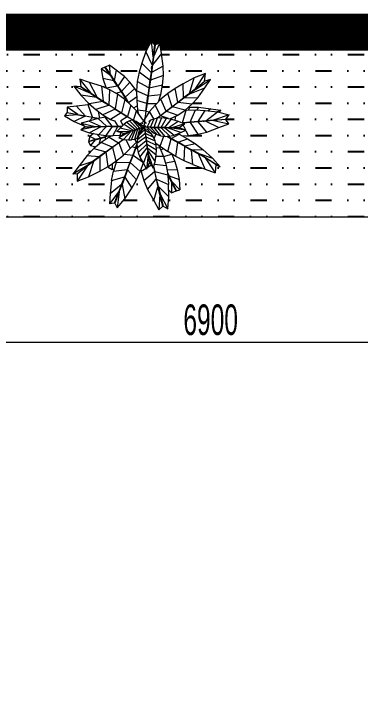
# Model space of a CAD drawing. Header units: inches. Extents: x 274208 to 641690, y -81912 to 129129.
# Drawn here: x 414697 to 416568, y 93131 to 96821 of the extents above; entities that cross this region are included whole.
import ezdxf

# ---------------------------------------------------------------- set-up
doc = ezdxf.new("R2010")
doc.units = ezdxf.units.IN
doc.header["$MEASUREMENT"] = 0
doc.set_wipeout_variables(frame=1)
doc.header["$PDMODE"] = 3
doc.linetypes.add('$1$HIDDEN', pattern=[0.375, 0.25, -0.125])
for name, color, linetype, lineweight in [('01.Cut', 255, 'Continuous', 35), ('03.Manh', 251, 'Continuous', 13), ('08.Dim', 156, 'Continuous', 15), ('NOI THAT-Interior', 8, 'Continuous', 13)]:
    doc.layers.add(name, color=color, linetype=linetype, lineweight=lineweight)
doc.layers.add('1.TKC-VatLieu', color=7, linetype='Continuous')
doc.styles.add('TT5_Text Dim', font='hoatbif.shx', dxfattribs={"width": 0.6})
doc.dimstyles.new('TT5_Dim 1-75', dxfattribs={"dimscale": 75, "dimtxt": 2.2, "dimasz": 1, "dimexe": 1, "dimexo": 0.5, "dimgap": 0.5, "dimtad": 1, "dimdec": 0, "dimzin": 0, "dimdsep": 46, "dimtxsty": 'TT5_Text Dim', "dimblk": 'ARCHTICK', "dimcen": 0, "dimdle": 1, "dimclrd": 256, "dimclre": 256, "dimclrt": 1, "dimadec": 0, "dimazin": 0, "dimtfac": 0.015, "dimtdec": 0, "dimtix": 1, "dimtmove": 2, "dimatfit": 3, "dimldrblk": 'DOT', "dimfxl": 1, "dimtolj": 1, "dimtzin": 0, "dimlwd": -1, "dimlwe": -1, "dimarcsym": 1})

# ---------------------------------------------------------------- blocks, each defined once
blk = doc.blocks.new('cay03')
at = {"color": 0}
blk.add_wipeout([(-14565.900601, -4425.866432), (-14565.900405, -4425.866554), (-14565.899488, -4425.867263), (-14565.898872, -4425.867984), (-14565.898434, -4425.868509), (-14565.898586, -4425.868885), (-14565.898705, -4425.869177), (-14565.899496, -4425.869074), (-14565.900276, -4425.868845), (-14565.900106, -4425.869202), (-14565.899467, -4425.87094), (-14565.900075, -4425.870874), (-14565.90009, -4425.870892), (-14565.900004, -4425.871424), (-14565.900754, -4425.870915), (-14565.901476, -4425.870262), (-14565.901562, -4425.870343), (-14565.901683, -4425.872041), (-14565.902136, -4425.872073), (-14565.902366, -4425.872273), (-14565.902865, -4425.87152), (-14565.903272, -4425.870681), (-14565.903292, -4425.870639), (-14565.903307, -4425.87062), (-14565.903307, -4425.870596), (-14565.903325, -4425.87055), (-14565.903323, -4425.870624), (-14565.903551, -4425.871014), (-14565.903809, -4425.870336), (-14565.903885, -4425.87001), (-14565.904121, -4425.870313), (-14565.904514, -4425.870441), (-14565.904355, -4425.869892), (-14565.904259, -4425.869473), (-14565.904162, -4425.869056), (-14565.904107, -4425.868815), (-14565.904116, -4425.868721), (-14565.904194, -4425.869049), (-14565.904296, -4425.869467), (-14565.904396, -4425.869884), (-14565.904537, -4425.87044), (-14565.904843, -4425.870286), (-14565.904969, -4425.869854), (-14565.905617, -4425.870584), (-14565.907087, -4425.871798), (-14565.907068, -4425.871447), (-14565.907089, -4425.871437), (-14565.907649, -4425.871482), (-14565.907355, -4425.87056), (-14565.906919, -4425.86963), (-14565.90658, -4425.868963), (-14565.906603, -4425.868961), (-14565.906557, -4425.868924), (-14565.906517, -4425.868858), (-14565.906623, -4425.868949), (-14565.906828, -4425.868622), (-14565.906786, -4425.868456), (-14565.906983, -4425.868526), (-14565.907717, -4425.868718), (-14565.908748, -4425.868848), (-14565.909578, -4425.868957), (-14565.909543, -4425.868532), (-14565.909556, -4425.868513), (-14565.909556, -4425.868513), (-14565.909556, -4425.868513), (-14565.909556, -4425.868513), (-14565.909556, -4425.868513), (-14565.909556, -4425.868513), (-14565.909556, -4425.868513), (-14565.909556, -4425.868513), (-14565.909556, -4425.868513), (-14565.909556, -4425.868513), (-14565.909556, -4425.868513), (-14565.909543, -4425.868532), (-14565.909556, -4425.868513), (-14565.909938, -4425.868335), (-14565.90923, -4425.867689), (-14565.908401, -4425.867113), (-14565.907754, -4425.866717), (-14565.907073, -4425.866378), (-14565.906924, -4425.866321), (-14565.907089, -4425.866294), (-14565.907828, -4425.866105), (-14565.908543, -4425.865851), (-14565.909468, -4425.865381), (-14565.910218, -4425.865006), (-14565.90995, -4425.864673), (-14565.908988, -4425.864883), (-14565.908369, -4425.865001), (-14565.90775, -4425.86512), (-14565.907499, -4425.865168), (-14565.907567, -4425.865123), (-14565.907743, -4425.865088), (-14565.908361, -4425.864965), (-14565.908979, -4425.864842), (-14565.909949, -4425.86465), (-14565.910165, -4425.864289), (-14565.909218, -4425.864152), (-14565.90867, -4425.864145), (-14565.908891, -4425.863939), (-14565.908755, -4425.86356), (-14565.90804, -4425.863895), (-14565.90754, -4425.864116), (-14565.90739, -4425.864183), (-14565.907267, -4425.864199), (-14565.907524, -4425.864082), (-14565.908021, -4425.863857), (-14565.908748, -4425.863537), (-14565.908681, -4425.863248), (-14565.907858, -4425.863266), (-14565.90703, -4425.863407), (-14565.906403, -4425.863563), (-14565.905792, -4425.863786), (-14565.905764, -4425.8638), (-14565.905982, -4425.863476), (-14565.906363, -4425.86281), (-14565.906702, -4425.862123), (-14565.907102, -4425.861151), (-14565.907429, -4425.860366), (-14565.906774, -4425.860285), (-14565.906187, -4425.861113), (-14565.905859, -4425.861647), (-14565.905531, -4425.862183), (-14565.905204, -4425.862718), (-14565.904876, -4425.863254), (-14565.904548, -4425.863788), (-14565.904336, -4425.864138), (-14565.904335, -4425.864114), (-14565.904536, -4425.863779), (-14565.90486, -4425.863242), (-14565.905186, -4425.862704), (-14565.90551, -4425.862167), (-14565.905834, -4425.861629), (-14565.90616, -4425.861092), (-14565.90676, -4425.86027), (-14565.906961, -4425.859937), (-14565.906239, -4425.860544), (-14565.905526, -4425.861271), (-14565.905041, -4425.861852), (-14565.904601, -4425.862474), (-14565.904351, -4425.862903), (-14565.904347, -4425.862404), (-14565.904269, -4425.861646), (-14565.904123, -4425.860901), (-14565.903794, -4425.859917), (-14565.903534, -4425.85912), (-14565.903166, -4425.859336), (-14565.903191, -4425.859721), (-14565.903157, -4425.859649), (-14565.903142, -4425.859333), (-14565.902817, -4425.859066), (-14565.902581, -4425.859855), (-14565.902419, -4425.859708), (-14565.90228, -4425.860505), (-14565.902101, -4425.861491), (-14565.902062, -4425.862198), (-14565.902068, -4425.862308), (-14565.901841, -4425.862028), (-14565.901344, -4425.861519), (-14565.900555, -4425.860921), (-14565.899921, -4425.860432), (-14565.900041, -4425.860906), (-14565.900661, -4425.86167), (-14565.900689, -4425.861709), (-14565.900645, -4425.861715), (-14565.900632, -4425.861696), (-14565.900023, -4425.860918), (-14565.899427, -4425.860837), (-14565.899734, -4425.861746), (-14565.900178, -4425.862652), (-14565.900522, -4425.863304), (-14565.900911, -4425.863919), (-14565.901347, -4425.864486), (-14565.901547, -4425.864692), (-14565.900949, -4425.864465), (-14565.900203, -4425.864304), (-14565.899447, -4425.864215), (-14565.898689, -4425.864193), (-14565.897656, -4425.8643), (-14565.896821, -4425.864381), (-14565.896951, -4425.864786), (-14565.897924, -4425.864938), (-14565.898545, -4425.86505), (-14565.89885, -4425.865105), (-14565.898668, -4425.865109), (-14565.898539, -4425.865087), (-14565.897918, -4425.864978), (-14565.896944, -4425.864808), (-14565.896613, -4425.865068), (-14565.897447, -4425.865537), (-14565.898383, -4425.865911), (-14565.899104, -4425.866152), (-14565.899844, -4425.866328)], dxfattribs=at)
for p, q in [((-14565.903794, -4425.859917), (-14565.903534, -4425.85912)), ((-14565.903231, -4425.860318), (-14565.903534, -4425.85912)), ((-14565.903534, -4425.85912), (-14565.903166, -4425.859336)), ((-14565.903166, -4425.859336), (-14565.903231, -4425.860318)), ((-14565.902817, -4425.859066), (-14565.903188, -4425.86032)), ((-14565.903188, -4425.86032), (-14565.903142, -4425.859333)), ((-14565.903142, -4425.859333), (-14565.902817, -4425.859066)), ((-14565.902542, -4425.859983), (-14565.902817, -4425.859066)), ((-14565.906961, -4425.859937), (-14565.906239, -4425.860544)), ((-14565.90616, -4425.861092), (-14565.906961, -4425.859937)), ((-14565.90676, -4425.86027), (-14565.906961, -4425.859937)), ((-14565.904123, -4425.860901), (-14565.903794, -4425.859917)), ((-14565.903256, -4425.860947), (-14565.903794, -4425.859917)), ((-14565.903192, -4425.859721), (-14565.903158, -4425.859653)), ((-14565.902582, -4425.859856), (-14565.902419, -4425.859708)), ((-14565.902419, -4425.859708), (-14565.902538, -4425.860017)), ((-14565.90228, -4425.860505), (-14565.902419, -4425.859708)), ((-14565.906774, -4425.860285), (-14565.907429, -4425.860366)), ((-14565.906187, -4425.861113), (-14565.907429, -4425.860366)), ((-14565.907102, -4425.861151), (-14565.907429, -4425.860366)), ((-14565.906774, -4425.860285), (-14565.906187, -4425.861113)), ((-14565.90616, -4425.861092), (-14565.90676, -4425.86027)), ((-14565.903231, -4425.860318), (-14565.903256, -4425.860947)), ((-14565.90322, -4425.86095), (-14565.902542, -4425.859983)), ((-14565.903188, -4425.86032), (-14565.90322, -4425.86095)), ((-14565.902381, -4425.860979), (-14565.902542, -4425.859983)), ((-14565.900661, -4425.86167), (-14565.899921, -4425.860432)), ((-14565.900555, -4425.860921), (-14565.899921, -4425.860432)), ((-14565.899921, -4425.860432), (-14565.900041, -4425.860906)), ((-14565.906239, -4425.860544), (-14565.905526, -4425.861271)), ((-14565.905834, -4425.861629), (-14565.906239, -4425.860544)), ((-14565.904269, -4425.861646), (-14565.904123, -4425.860901)), ((-14565.904123, -4425.860901), (-14565.903283, -4425.861577)), ((-14565.903256, -4425.860947), (-14565.903283, -4425.861577)), ((-14565.90322, -4425.86095), (-14565.90325, -4425.861578)), ((-14565.90325, -4425.861578), (-14565.902381, -4425.860979)), ((-14565.90228, -4425.860505), (-14565.902423, -4425.860727)), ((-14565.902302, -4425.861735), (-14565.902381, -4425.860979)), ((-14565.902101, -4425.861491), (-14565.90228, -4425.860505)), ((-14565.901344, -4425.861519), (-14565.900555, -4425.860921)), ((-14565.900994, -4425.862153), (-14565.900555, -4425.860921)), ((-14565.900041, -4425.860906), (-14565.900661, -4425.86167)), ((-14565.900632, -4425.861696), (-14565.899427, -4425.860837)), ((-14565.900632, -4425.861696), (-14565.900023, -4425.860918)), ((-14565.900023, -4425.860918), (-14565.899427, -4425.860837)), ((-14565.899427, -4425.860837), (-14565.899734, -4425.861746)), ((-14565.907102, -4425.861151), (-14565.905859, -4425.861647)), ((-14565.906702, -4425.862123), (-14565.907102, -4425.861151)), ((-14565.906187, -4425.861113), (-14565.905859, -4425.861647)), ((-14565.905834, -4425.861629), (-14565.90616, -4425.861092)), ((-14565.90551, -4425.862167), (-14565.905526, -4425.861271)), ((-14565.905041, -4425.861852), (-14565.905526, -4425.861271)), ((-14565.903283, -4425.861577), (-14565.903308, -4425.862206)), ((-14565.90325, -4425.861578), (-14565.90328, -4425.862208)), ((-14565.903231, -4425.861156), (-14565.903262, -4425.861077)), ((-14565.902101, -4425.861491), (-14565.902312, -4425.861646)), ((-14565.902062, -4425.862198), (-14565.902101, -4425.861491)), ((-14565.901841, -4425.862028), (-14565.901344, -4425.861519)), ((-14565.901344, -4425.861519), (-14565.901328, -4425.862638)), ((-14565.906702, -4425.862123), (-14565.905531, -4425.862183)), ((-14565.906702, -4425.862123), (-14565.906363, -4425.86281)), ((-14565.905531, -4425.862183), (-14565.905859, -4425.861647)), ((-14565.905834, -4425.861629), (-14565.90551, -4425.862167)), ((-14565.905041, -4425.861852), (-14565.905186, -4425.862704)), ((-14565.904601, -4425.862474), (-14565.905041, -4425.861852)), ((-14565.904347, -4425.862404), (-14565.904269, -4425.861646)), ((-14565.903308, -4425.862206), (-14565.904269, -4425.861646)), ((-14565.90327, -4425.861991), (-14565.903299, -4425.861957)), ((-14565.90328, -4425.862208), (-14565.902302, -4425.861735)), ((-14565.902292, -4425.862496), (-14565.902302, -4425.861735)), ((-14565.902292, -4425.862586), (-14565.901841, -4425.862028)), ((-14565.901841, -4425.862028), (-14565.901661, -4425.863121)), ((-14565.900661, -4425.86167), (-14565.900994, -4425.862153)), ((-14565.900632, -4425.861696), (-14565.900968, -4425.862178)), ((-14565.900968, -4425.862178), (-14565.899734, -4425.861746)), ((-14565.900869, -4425.861969), (-14565.900805, -4425.861943)), ((-14565.90069, -4425.861709), (-14565.900646, -4425.861715)), ((-14565.899734, -4425.861746), (-14565.900178, -4425.862652)), ((-14565.905204, -4425.862718), (-14565.905531, -4425.862183)), ((-14565.905186, -4425.862704), (-14565.90551, -4425.862167)), ((-14565.90486, -4425.863242), (-14565.904601, -4425.862474)), ((-14565.904216, -4425.863136), (-14565.904601, -4425.862474)), ((-14565.904351, -4425.862906), (-14565.904347, -4425.862404)), ((-14565.903923, -4425.862586), (-14565.904347, -4425.862404)), ((-14565.90407, -4425.863003), (-14565.903918, -4425.862577)), ((-14565.903918, -4425.862577), (-14565.903703, -4425.863134)), ((-14565.903918, -4425.862577), (-14565.903708, -4425.863705)), ((-14565.903915, -4425.862589), (-14565.903473, -4425.862777)), ((-14565.903685, -4425.863134), (-14565.903404, -4425.86266)), ((-14565.903404, -4425.86266), (-14565.903675, -4425.863707)), ((-14565.903151, -4425.863158), (-14565.903404, -4425.86266)), ((-14565.903308, -4425.862206), (-14565.903334, -4425.862801)), ((-14565.903302, -4425.862632), (-14565.903325, -4425.862611)), ((-14565.90328, -4425.862208), (-14565.903311, -4425.862837)), ((-14565.903311, -4425.862837), (-14565.902292, -4425.862496)), ((-14565.902686, -4425.863192), (-14565.902292, -4425.862586)), ((-14565.902301, -4425.8626), (-14565.902292, -4425.862496)), ((-14565.902062, -4425.862198), (-14565.902295, -4425.862321)), ((-14565.902292, -4425.862586), (-14565.901996, -4425.863606)), ((-14565.902068, -4425.862309), (-14565.902062, -4425.862198)), ((-14565.901328, -4425.862638), (-14565.901661, -4425.863121)), ((-14565.901642, -4425.86314), (-14565.901306, -4425.862659)), ((-14565.900994, -4425.862153), (-14565.901328, -4425.862638)), ((-14565.900968, -4425.862178), (-14565.901306, -4425.862659)), ((-14565.901306, -4425.862659), (-14565.900178, -4425.862652)), ((-14565.901188, -4425.862434), (-14565.901136, -4425.862417)), ((-14565.900178, -4425.862652), (-14565.900522, -4425.863304)), ((-14565.906363, -4425.86281), (-14565.905204, -4425.862718)), ((-14565.906363, -4425.86281), (-14565.905982, -4425.863476)), ((-14565.904876, -4425.863254), (-14565.905204, -4425.862718)), ((-14565.905186, -4425.862704), (-14565.90486, -4425.863242)), ((-14565.90486, -4425.863242), (-14565.904536, -4425.863779)), ((-14565.904536, -4425.863779), (-14565.904216, -4425.863136)), ((-14565.904265, -4425.863527), (-14565.90407, -4425.863003)), ((-14565.90417, -4425.863268), (-14565.904216, -4425.863136)), ((-14565.904154, -4425.863228), (-14565.904188, -4425.863217)), ((-14565.90407, -4425.863003), (-14565.903685, -4425.863987)), ((-14565.903703, -4425.863134), (-14565.903708, -4425.863705)), ((-14565.903685, -4425.863134), (-14565.903675, -4425.863707)), ((-14565.903657, -4425.863989), (-14565.903151, -4425.863158)), ((-14565.903311, -4425.862837), (-14565.903312, -4425.862843)), ((-14565.902983, -4425.863712), (-14565.903151, -4425.863158)), ((-14565.90295, -4425.863836), (-14565.902686, -4425.863192)), ((-14565.90233, -4425.864089), (-14565.902686, -4425.863192)), ((-14565.901661, -4425.863121), (-14565.901996, -4425.863606)), ((-14565.90198, -4425.863619), (-14565.901642, -4425.86314)), ((-14565.901642, -4425.86314), (-14565.900522, -4425.863304)), ((-14565.901497, -4425.862882), (-14565.901456, -4425.862873)), ((-14565.908891, -4425.863939), (-14565.908755, -4425.86356)), ((-14565.908755, -4425.86356), (-14565.90804, -4425.863895)), ((-14565.908748, -4425.863537), (-14565.908681, -4425.863248)), ((-14565.908748, -4425.863537), (-14565.908021, -4425.863857)), ((-14565.908681, -4425.863248), (-14565.908021, -4425.863857)), ((-14565.907858, -4425.863266), (-14565.908681, -4425.863248)), ((-14565.907524, -4425.864082), (-14565.907858, -4425.863266)), ((-14565.90703, -4425.863407), (-14565.907858, -4425.863266)), ((-14565.906403, -4425.863563), (-14565.90703, -4425.863407)), ((-14565.907028, -4425.864231), (-14565.90703, -4425.863407)), ((-14565.906403, -4425.863563), (-14565.906503, -4425.864322)), ((-14565.905792, -4425.863786), (-14565.906403, -4425.863563)), ((-14565.905982, -4425.863476), (-14565.904876, -4425.863254)), ((-14565.905982, -4425.863476), (-14565.905556, -4425.864109)), ((-14565.905957, -4425.864451), (-14565.905792, -4425.863786)), ((-14565.905766, -4425.863799), (-14565.905792, -4425.863786)), ((-14565.905556, -4425.864109), (-14565.904548, -4425.863788)), ((-14565.904548, -4425.863788), (-14565.904876, -4425.863254)), ((-14565.904337, -4425.864136), (-14565.904548, -4425.863788)), ((-14565.904536, -4425.863779), (-14565.904337, -4425.864112)), ((-14565.904328, -4425.863891), (-14565.904265, -4425.863527)), ((-14565.903662, -4425.86427), (-14565.904265, -4425.863527)), ((-14565.903708, -4425.863705), (-14565.903685, -4425.863987)), ((-14565.903706, -4425.863361), (-14565.903682, -4425.863368)), ((-14565.903675, -4425.863707), (-14565.903657, -4425.863989)), ((-14565.903638, -4425.864272), (-14565.902983, -4425.863712)), ((-14565.903076, -4425.86341), (-14565.902748, -4425.86334)), ((-14565.902881, -4425.864092), (-14565.902983, -4425.863712)), ((-14565.901996, -4425.863606), (-14565.90233, -4425.864089)), ((-14565.902316, -4425.8641), (-14565.90198, -4425.863619)), ((-14565.902068, -4425.863711), (-14565.902041, -4425.863706)), ((-14565.90198, -4425.863619), (-14565.900911, -4425.863919)), ((-14565.901782, -4425.863296), (-14565.901747, -4425.863289)), ((-14565.900522, -4425.863304), (-14565.900911, -4425.863919)), ((-14565.910165, -4425.864289), (-14565.909218, -4425.864152)), ((-14565.908979, -4425.864842), (-14565.910165, -4425.864289)), ((-14565.909949, -4425.86465), (-14565.910165, -4425.864289)), ((-14565.909218, -4425.864152), (-14565.908209, -4425.86414)), ((-14565.908361, -4425.864965), (-14565.909218, -4425.864152)), ((-14565.90804, -4425.863895), (-14565.908891, -4425.863939)), ((-14565.908669, -4425.864147), (-14565.908891, -4425.863939)), ((-14565.90745, -4425.864175), (-14565.908209, -4425.86414)), ((-14565.907743, -4425.865088), (-14565.908209, -4425.86414)), ((-14565.90804, -4425.863895), (-14565.90754, -4425.864116)), ((-14565.908021, -4425.863857), (-14565.907524, -4425.864082)), ((-14565.907679, -4425.864165), (-14565.90754, -4425.864116)), ((-14565.90739, -4425.864183), (-14565.90754, -4425.864116)), ((-14565.907266, -4425.8642), (-14565.907524, -4425.864082)), ((-14565.906696, -4425.864275), (-14565.90745, -4425.864175)), ((-14565.907127, -4425.86521), (-14565.90745, -4425.864175)), ((-14565.905952, -4425.864451), (-14565.906696, -4425.864275)), ((-14565.90653, -4425.865218), (-14565.906696, -4425.864275)), ((-14565.905113, -4425.864692), (-14565.905556, -4425.864109)), ((-14565.90434, -4425.864252), (-14565.904328, -4425.863891)), ((-14565.90434, -4425.864252), (-14565.903618, -4425.864836)), ((-14565.904297, -4425.864611), (-14565.90434, -4425.864252)), ((-14565.90364, -4425.864553), (-14565.904328, -4425.863891)), ((-14565.903685, -4425.863987), (-14565.903662, -4425.86427)), ((-14565.903655, -4425.864043), (-14565.903682, -4425.864037)), ((-14565.903662, -4425.86427), (-14565.90364, -4425.864553)), ((-14565.903657, -4425.863989), (-14565.903638, -4425.864272)), ((-14565.903638, -4425.864272), (-14565.90362, -4425.864554)), ((-14565.90362, -4425.864554), (-14565.902881, -4425.864092)), ((-14565.902927, -4425.863927), (-14565.902663, -4425.864572)), ((-14565.902826, -4425.864459), (-14565.902881, -4425.864092)), ((-14565.90233, -4425.864089), (-14565.902663, -4425.864572)), ((-14565.902653, -4425.864581), (-14565.902316, -4425.8641)), ((-14565.902401, -4425.864216), (-14565.902422, -4425.864222)), ((-14565.902405, -4425.864227), (-14565.902401, -4425.864216)), ((-14565.902401, -4425.864216), (-14565.902387, -4425.86417)), ((-14565.902358, -4425.864128), (-14565.902334, -4425.864126)), ((-14565.902316, -4425.8641), (-14565.901347, -4425.864486)), ((-14565.900911, -4425.863919), (-14565.901347, -4425.864486)), ((-14565.900949, -4425.864465), (-14565.900203, -4425.864304)), ((-14565.900203, -4425.864304), (-14565.900403, -4425.865386)), ((-14565.900203, -4425.864304), (-14565.899447, -4425.864215)), ((-14565.899447, -4425.864215), (-14565.899784, -4425.865274)), ((-14565.899447, -4425.864215), (-14565.898689, -4425.864193)), ((-14565.898689, -4425.864193), (-14565.899165, -4425.865162)), ((-14565.898689, -4425.864193), (-14565.897656, -4425.8643)), ((-14565.897656, -4425.8643), (-14565.898545, -4425.86505)), ((-14565.897656, -4425.8643), (-14565.896821, -4425.864381)), ((-14565.90995, -4425.864673), (-14565.910218, -4425.865006)), ((-14565.908988, -4425.864883), (-14565.910218, -4425.865006)), ((-14565.90995, -4425.864673), (-14565.908988, -4425.864883)), ((-14565.908979, -4425.864842), (-14565.909949, -4425.86465)), ((-14565.908988, -4425.864883), (-14565.908369, -4425.865001)), ((-14565.908361, -4425.864965), (-14565.908979, -4425.864842)), ((-14565.90524, -4425.864735), (-14565.905952, -4425.864451)), ((-14565.905952, -4425.864451), (-14565.905916, -4425.865071)), ((-14565.905329, -4425.864411), (-14565.905421, -4425.864663)), ((-14565.90524, -4425.864735), (-14565.905252, -4425.865006)), ((-14565.905005, -4425.864834), (-14565.90524, -4425.864735)), ((-14565.905113, -4425.864692), (-14565.904327, -4425.864368)), ((-14565.904847, -4425.865038), (-14565.905113, -4425.864692)), ((-14565.904297, -4425.864611), (-14565.903595, -4425.865119)), ((-14565.904157, -4425.864904), (-14565.904297, -4425.864611)), ((-14565.90364, -4425.864553), (-14565.903618, -4425.864836)), ((-14565.903628, -4425.864712), (-14565.903609, -4425.864714)), ((-14565.90362, -4425.864554), (-14565.9036, -4425.864837)), ((-14565.903595, -4425.865119), (-14565.903618, -4425.864836)), ((-14565.9036, -4425.864837), (-14565.902826, -4425.864459)), ((-14565.9036, -4425.864837), (-14565.903581, -4425.865119)), ((-14565.903581, -4425.865119), (-14565.902826, -4425.864814)), ((-14565.902897, -4425.865087), (-14565.902826, -4425.864814)), ((-14565.902833, -4425.864838), (-14565.902653, -4425.864581)), ((-14565.902663, -4425.864572), (-14565.902827, -4425.864811)), ((-14565.902826, -4425.864814), (-14565.902826, -4425.864459)), ((-14565.90277, -4425.864747), (-14565.902784, -4425.864747)), ((-14565.902683, -4425.8646), (-14565.902692, -4425.864635)), ((-14565.902653, -4425.864581), (-14565.901812, -4425.864964)), ((-14565.901347, -4425.864486), (-14565.901812, -4425.864964)), ((-14565.901642, -4425.86561), (-14565.901666, -4425.864814)), ((-14565.901545, -4425.864691), (-14565.900949, -4425.864465)), ((-14565.901023, -4425.865498), (-14565.900949, -4425.864465)), ((-14565.897924, -4425.864938), (-14565.896821, -4425.864381)), ((-14565.896951, -4425.864786), (-14565.897924, -4425.864938)), ((-14565.897918, -4425.864978), (-14565.896944, -4425.864808)), ((-14565.896821, -4425.864381), (-14565.896951, -4425.864786)), ((-14565.896944, -4425.864808), (-14565.896613, -4425.865068)), ((-14565.909468, -4425.865381), (-14565.910218, -4425.865006)), ((-14565.909468, -4425.865381), (-14565.908369, -4425.865001)), ((-14565.908543, -4425.865851), (-14565.909468, -4425.865381)), ((-14565.908543, -4425.865851), (-14565.90775, -4425.86512)), ((-14565.90775, -4425.86512), (-14565.908369, -4425.865001)), ((-14565.908361, -4425.864965), (-14565.907743, -4425.865088)), ((-14565.907828, -4425.866105), (-14565.907131, -4425.865238)), ((-14565.907131, -4425.865238), (-14565.90775, -4425.86512)), ((-14565.907743, -4425.865088), (-14565.907127, -4425.86521)), ((-14565.907565, -4425.865124), (-14565.907499, -4425.865168)), ((-14565.906767, -4425.865309), (-14565.907131, -4425.865238)), ((-14565.906723, -4425.865291), (-14565.907127, -4425.86521)), ((-14565.907127, -4425.86524), (-14565.907107, -4425.865215)), ((-14565.906848, -4425.865339), (-14565.906348, -4425.865149)), ((-14565.906363, -4425.865596), (-14565.906848, -4425.865339)), ((-14565.905779, -4425.865652), (-14565.906848, -4425.865339)), ((-14565.906348, -4425.865149), (-14565.905786, -4425.865048)), ((-14565.905487, -4425.865685), (-14565.906348, -4425.865149)), ((-14565.905786, -4425.865048), (-14565.9054, -4425.865003)), ((-14565.905196, -4425.865717), (-14565.905786, -4425.865048)), ((-14565.904904, -4425.865751), (-14565.9054, -4425.865003)), ((-14565.9054, -4425.865003), (-14565.905023, -4425.865008)), ((-14565.905023, -4425.865008), (-14565.904656, -4425.865068)), ((-14565.904613, -4425.865784), (-14565.905023, -4425.865008)), ((-14565.904656, -4425.865068), (-14565.904368, -4425.865211)), ((-14565.904321, -4425.865818), (-14565.904656, -4425.865068)), ((-14565.904467, -4425.865163), (-14565.904119, -4425.864979)), ((-14565.904028, -4425.865851), (-14565.904368, -4425.865211)), ((-14565.904368, -4425.865211), (-14565.904089, -4425.865363)), ((-14565.904157, -4425.864904), (-14565.903573, -4425.865402)), ((-14565.904009, -4425.865188), (-14565.904157, -4425.864904)), ((-14565.904089, -4425.865363), (-14565.903716, -4425.865696)), ((-14565.903737, -4425.865884), (-14565.904089, -4425.865363)), ((-14565.904009, -4425.865188), (-14565.903552, -4425.865684)), ((-14565.903872, -4425.865357), (-14565.904009, -4425.865188)), ((-14565.903573, -4425.865402), (-14565.903595, -4425.865119)), ((-14565.903581, -4425.865119), (-14565.903563, -4425.865402)), ((-14565.903573, -4425.865402), (-14565.903552, -4425.865684)), ((-14565.903563, -4425.865402), (-14565.902897, -4425.865087)), ((-14565.903563, -4425.865402), (-14565.903544, -4425.865684)), ((-14565.903544, -4425.865684), (-14565.902977, -4425.86535)), ((-14565.902279, -4425.865429), (-14565.903099, -4425.866002)), ((-14565.903091, -4425.865518), (-14565.902977, -4425.86535)), ((-14565.902977, -4425.86535), (-14565.902897, -4425.865087)), ((-14565.902904, -4425.865108), (-14565.902279, -4425.865429)), ((-14565.901812, -4425.864964), (-14565.902279, -4425.865429)), ((-14565.900403, -4425.865386), (-14565.901023, -4425.865498)), ((-14565.900399, -4425.865409), (-14565.90102, -4425.865518)), ((-14565.900529, -4425.865409), (-14565.900511, -4425.865429)), ((-14565.899784, -4425.865274), (-14565.900403, -4425.865386)), ((-14565.899779, -4425.865302), (-14565.900399, -4425.865409)), ((-14565.900399, -4425.865409), (-14565.899844, -4425.866328)), ((-14565.900077, -4425.865328), (-14565.900055, -4425.86535)), ((-14565.899165, -4425.865162), (-14565.899784, -4425.865274)), ((-14565.899159, -4425.865194), (-14565.899779, -4425.865302)), ((-14565.899779, -4425.865302), (-14565.899104, -4425.866152)), ((-14565.899618, -4425.865244), (-14565.899586, -4425.865268)), ((-14565.898545, -4425.86505), (-14565.899165, -4425.865162)), ((-14565.899162, -4425.865162), (-14565.899115, -4425.865187)), ((-14565.898539, -4425.865087), (-14565.899159, -4425.865194)), ((-14565.899159, -4425.865194), (-14565.898383, -4425.865911)), ((-14565.898973, -4425.865128), (-14565.898771, -4425.865129)), ((-14565.898851, -4425.865105), (-14565.898664, -4425.86511)), ((-14565.897924, -4425.864938), (-14565.898545, -4425.86505)), ((-14565.897918, -4425.864978), (-14565.898539, -4425.865087)), ((-14565.898539, -4425.865087), (-14565.897447, -4425.865537)), ((-14565.897918, -4425.864978), (-14565.896613, -4425.865068)), ((-14565.896613, -4425.865068), (-14565.897447, -4425.865537)), ((-14565.907828, -4425.866105), (-14565.908543, -4425.865851)), ((-14565.90685, -4425.865903), (-14565.907089, -4425.866294)), ((-14565.906363, -4425.865615), (-14565.906907, -4425.865875)), ((-14565.905781, -4425.865683), (-14565.906907, -4425.865875)), ((-14565.906465, -4425.866085), (-14565.906907, -4425.865875)), ((-14565.906801, -4425.865824), (-14565.906587, -4425.865478)), ((-14565.906465, -4425.866085), (-14565.905488, -4425.865713)), ((-14565.906363, -4425.865596), (-14565.905779, -4425.865652)), ((-14565.906363, -4425.865615), (-14565.905781, -4425.865683)), ((-14565.905982, -4425.865661), (-14565.90597, -4425.865634)), ((-14565.905919, -4425.866351), (-14565.905196, -4425.865742)), ((-14565.905781, -4425.865683), (-14565.905488, -4425.865713)), ((-14565.905779, -4425.865652), (-14565.905487, -4425.865685)), ((-14565.905543, -4425.866473), (-14565.904904, -4425.865772)), ((-14565.905196, -4425.865742), (-14565.905488, -4425.865713)), ((-14565.905487, -4425.865685), (-14565.905196, -4425.865717)), ((-14565.905317, -4425.865704), (-14565.905325, -4425.86573)), ((-14565.905196, -4425.865717), (-14565.904904, -4425.865751)), ((-14565.904904, -4425.865772), (-14565.905196, -4425.865742)), ((-14565.905167, -4425.866546), (-14565.904612, -4425.865801)), ((-14565.904904, -4425.865751), (-14565.904613, -4425.865784)), ((-14565.904612, -4425.865801), (-14565.904904, -4425.865772)), ((-14565.904799, -4425.866561), (-14565.904322, -4425.865832)), ((-14565.904672, -4425.865778), (-14565.904676, -4425.865796)), ((-14565.904321, -4425.865818), (-14565.904613, -4425.865784)), ((-14565.904322, -4425.865832), (-14565.904612, -4425.865801)), ((-14565.904499, -4425.866492), (-14565.90403, -4425.865862)), ((-14565.90403, -4425.865862), (-14565.904322, -4425.865832)), ((-14565.904028, -4425.865851), (-14565.904321, -4425.865818)), ((-14565.904101, -4425.866294), (-14565.903738, -4425.865891)), ((-14565.903512, -4425.86595), (-14565.904083, -4425.866281)), ((-14565.904069, -4425.865859), (-14565.904081, -4425.865846)), ((-14565.90401, -4425.865865), (-14565.904033, -4425.865852)), ((-14565.903738, -4425.865891), (-14565.90403, -4425.865862)), ((-14565.903737, -4425.865884), (-14565.904028, -4425.865851)), ((-14565.903825, -4425.865884), (-14565.903824, -4425.865879)), ((-14565.903791, -4425.865878), (-14565.903616, -4425.865911)), ((-14565.903762, -4425.865881), (-14565.903586, -4425.865916)), ((-14565.903743, -4425.865884), (-14565.903743, -4425.865892)), ((-14565.903584, -4425.865916), (-14565.903738, -4425.865891)), ((-14565.903583, -4425.865911), (-14565.903737, -4425.865884)), ((-14565.903716, -4425.865696), (-14565.903697, -4425.865566)), ((-14565.90367, -4425.865819), (-14565.903714, -4425.86568)), ((-14565.903639, -4425.865805), (-14565.903662, -4425.86584)), ((-14565.903584, -4425.865916), (-14565.903648, -4425.866021)), ((-14565.903583, -4425.865911), (-14565.903596, -4425.865875)), ((-14565.903584, -4425.865916), (-14565.903497, -4425.865935)), ((-14565.903583, -4425.865911), (-14565.903495, -4425.865933)), ((-14565.903573, -4425.86573), (-14565.90351, -4425.865828)), ((-14565.903565, -4425.86612), (-14565.903512, -4425.86595)), ((-14565.903552, -4425.865586), (-14565.90356, -4425.865588)), ((-14565.903554, -4425.866121), (-14565.903504, -4425.865951)), ((-14565.90351, -4425.865828), (-14565.903552, -4425.865684)), ((-14565.903544, -4425.865684), (-14565.903507, -4425.865829)), ((-14565.903542, -4425.865722), (-14565.903519, -4425.865784)), ((-14565.903536, -4425.865744), (-14565.903517, -4425.865796)), ((-14565.903515, -4425.865959), (-14565.903484, -4425.865923)), ((-14565.903484, -4425.865923), (-14565.903512, -4425.86595)), ((-14565.90351, -4425.865828), (-14565.903462, -4425.86594)), ((-14565.903507, -4425.865829), (-14565.903393, -4425.865806)), ((-14565.903507, -4425.865829), (-14565.903462, -4425.86594)), ((-14565.903504, -4425.865951), (-14565.90348, -4425.865923)), ((-14565.903058, -4425.866531), (-14565.903504, -4425.865951)), ((-14565.9034, -4425.866086), (-14565.903504, -4425.865951)), ((-14565.903482, -4425.865926), (-14565.903484, -4425.865923)), ((-14565.903484, -4425.865923), (-14565.903482, -4425.865926)), ((-14565.903483, -4425.865981), (-14565.903482, -4425.86598)), ((-14565.903483, -4425.865981), (-14565.903483, -4425.865981)), ((-14565.90348, -4425.865923), (-14565.9034, -4425.866086)), ((-14565.903462, -4425.86594), (-14565.90348, -4425.865923)), ((-14565.902841, -4425.865828), (-14565.903462, -4425.86594)), ((-14565.90284, -4425.865833), (-14565.903462, -4425.86594)), ((-14565.903462, -4425.86594), (-14565.903196, -4425.865857)), ((-14565.903286, -4425.866235), (-14565.903462, -4425.86594)), ((-14565.903301, -4425.866216), (-14565.903462, -4425.86594)), ((-14565.903226, -4425.865718), (-14565.903222, -4425.865813)), ((-14565.903222, -4425.865813), (-14565.903196, -4425.865857)), ((-14565.903221, -4425.865865), (-14565.90322, -4425.865899)), ((-14565.903196, -4425.865857), (-14565.903145, -4425.865767)), ((-14565.903078, -4425.865958), (-14565.90284, -4425.865833)), ((-14565.902955, -4425.865981), (-14565.902195, -4425.86647)), ((-14565.90285, -4425.865827), (-14565.902841, -4425.865828)), ((-14565.902841, -4425.865828), (-14565.90285, -4425.865827)), ((-14565.902262, -4425.865724), (-14565.902841, -4425.865828)), ((-14565.90226, -4425.865732), (-14565.90284, -4425.865833)), ((-14565.902405, -4425.86575), (-14565.902403, -4425.865758)), ((-14565.902262, -4425.865724), (-14565.90231, -4425.865451)), ((-14565.901642, -4425.86561), (-14565.902262, -4425.865724)), ((-14565.90226, -4425.865732), (-14565.90164, -4425.865625)), ((-14565.90226, -4425.865732), (-14565.902137, -4425.866404)), ((-14565.901913, -4425.865673), (-14565.901919, -4425.865661)), ((-14565.901023, -4425.865498), (-14565.901642, -4425.86561)), ((-14565.90164, -4425.865625), (-14565.90102, -4425.865518)), ((-14565.90164, -4425.865625), (-14565.901367, -4425.866425)), ((-14565.901434, -4425.86559), (-14565.901444, -4425.865574)), ((-14565.90102, -4425.865518), (-14565.900601, -4425.866432)), ((-14565.900986, -4425.865492), (-14565.900971, -4425.86551)), ((-14565.898383, -4425.865911), (-14565.899104, -4425.866152)), ((-14565.897447, -4425.865537), (-14565.898383, -4425.865911)), ((-14565.907089, -4425.866294), (-14565.907828, -4425.866105)), ((-14565.907754, -4425.866717), (-14565.907073, -4425.866378)), ((-14565.906923, -4425.866321), (-14565.907089, -4425.866294)), ((-14565.906395, -4425.86612), (-14565.907073, -4425.866378)), ((-14565.907073, -4425.866378), (-14565.906325, -4425.867148)), ((-14565.905919, -4425.866351), (-14565.906465, -4425.866085)), ((-14565.905744, -4425.866903), (-14565.906319, -4425.866157)), ((-14565.906234, -4425.866198), (-14565.906255, -4425.866242)), ((-14565.905543, -4425.866473), (-14565.905919, -4425.866351)), ((-14565.905167, -4425.866546), (-14565.905543, -4425.866473)), ((-14565.905244, -4425.866532), (-14565.905163, -4425.866659)), ((-14565.904499, -4425.866492), (-14565.904799, -4425.866561)), ((-14565.904642, -4425.866525), (-14565.904707, -4425.866577)), ((-14565.904303, -4425.866438), (-14565.904499, -4425.866492)), ((-14565.903669, -4425.866458), (-14565.904489, -4425.866737)), ((-14565.904489, -4425.866737), (-14565.904402, -4425.866519)), ((-14565.903617, -4425.866288), (-14565.904402, -4425.866519)), ((-14565.904402, -4425.866519), (-14565.904246, -4425.866394)), ((-14565.903565, -4425.86612), (-14565.904246, -4425.866394)), ((-14565.904246, -4425.866394), (-14565.904083, -4425.866281)), ((-14565.903722, -4425.866628), (-14565.903669, -4425.866458)), ((-14565.903702, -4425.866631), (-14565.903653, -4425.866461)), ((-14565.903669, -4425.866458), (-14565.903617, -4425.866288)), ((-14565.903653, -4425.866461), (-14565.903603, -4425.866292)), ((-14565.902982, -4425.86707), (-14565.903653, -4425.866461)), ((-14565.903639, -4425.866357), (-14565.903614, -4425.866326)), ((-14565.903617, -4425.866288), (-14565.903565, -4425.86612)), ((-14565.903612, -4425.86627), (-14565.903599, -4425.866277)), ((-14565.903603, -4425.866292), (-14565.903554, -4425.866121)), ((-14565.902939, -4425.866844), (-14565.903603, -4425.866292)), ((-14565.903583, -4425.866173), (-14565.903553, -4425.866118)), ((-14565.903553, -4425.866114), (-14565.90358, -4425.866166)), ((-14565.903554, -4425.866121), (-14565.902992, -4425.866683)), ((-14565.90346, -4425.86601), (-14565.90346, -4425.86601)), ((-14565.903459, -4425.866012), (-14565.903459, -4425.86601)), ((-14565.903401, -4425.866086), (-14565.9034, -4425.866088)), ((-14565.9034, -4425.866086), (-14565.903058, -4425.866531)), ((-14565.9034, -4425.866088), (-14565.9034, -4425.866086)), ((-14565.9034, -4425.866086), (-14565.9034, -4425.866088)), ((-14565.903212, -4425.866332), (-14565.903191, -4425.866093)), ((-14565.903193, -4425.866096), (-14565.903207, -4425.866025)), ((-14565.903137, -4425.866029), (-14565.903191, -4425.866093)), ((-14565.903099, -4425.866002), (-14565.903097, -4425.866002)), ((-14565.903058, -4425.866531), (-14565.902992, -4425.866683)), ((-14565.90296, -4425.866757), (-14565.902195, -4425.86647)), ((-14565.902137, -4425.866404), (-14565.902362, -4425.866365)), ((-14565.902195, -4425.86647), (-14565.901714, -4425.86692)), ((-14565.901367, -4425.866425), (-14565.902137, -4425.866404)), ((-14565.901935, -4425.866714), (-14565.901795, -4425.866415)), ((-14565.901087, -4425.866429), (-14565.901523, -4425.86709)), ((-14565.900601, -4425.866432), (-14565.901367, -4425.866425)), ((-14565.900631, -4425.866432), (-14565.900405, -4425.866554)), ((-14565.899844, -4425.866328), (-14565.900601, -4425.866432)), ((-14565.899104, -4425.866152), (-14565.899844, -4425.866328)), ((-14565.908401, -4425.867113), (-14565.907754, -4425.866717)), ((-14565.906904, -4425.867393), (-14565.907754, -4425.866717)), ((-14565.905744, -4425.866903), (-14565.906325, -4425.867148)), ((-14565.905737, -4425.86692), (-14565.906316, -4425.86717)), ((-14565.906022, -4425.86702), (-14565.906053, -4425.867057)), ((-14565.905768, -4425.866934), (-14565.905785, -4425.86692)), ((-14565.905163, -4425.866659), (-14565.905744, -4425.866903)), ((-14565.905158, -4425.866672), (-14565.905737, -4425.86692)), ((-14565.905635, -4425.867581), (-14565.905737, -4425.86692)), ((-14565.905295, -4425.866731), (-14565.905307, -4425.866719)), ((-14565.905216, -4425.867121), (-14565.904707, -4425.866577)), ((-14565.904799, -4425.866561), (-14565.905167, -4425.866546)), ((-14565.905163, -4425.866659), (-14565.904921, -4425.866557)), ((-14565.905158, -4425.866672), (-14565.904892, -4425.866559)), ((-14565.905158, -4425.866672), (-14565.90508, -4425.866975)), ((-14565.904707, -4425.866577), (-14565.904478, -4425.866707)), ((-14565.904521, -4425.866973), (-14565.903722, -4425.866628)), ((-14565.904489, -4425.866737), (-14565.904521, -4425.866973)), ((-14565.904507, -4425.867228), (-14565.904521, -4425.866973)), ((-14565.903775, -4425.866798), (-14565.904507, -4425.867228)), ((-14565.903827, -4425.866968), (-14565.904452, -4425.867628)), ((-14565.90388, -4425.867138), (-14565.903827, -4425.866968)), ((-14565.903849, -4425.867143), (-14565.903799, -4425.866972)), ((-14565.903775, -4425.866798), (-14565.903827, -4425.866968)), ((-14565.903799, -4425.866972), (-14565.90375, -4425.866802)), ((-14565.903799, -4425.866972), (-14565.903538, -4425.86786)), ((-14565.90375, -4425.8668), (-14565.90378, -4425.866813)), ((-14565.903775, -4425.866798), (-14565.903722, -4425.866628)), ((-14565.90375, -4425.866802), (-14565.903702, -4425.866631)), ((-14565.903229, -4425.867521), (-14565.90375, -4425.866802)), ((-14565.903081, -4425.867296), (-14565.903702, -4425.866631)), ((-14565.902982, -4425.86707), (-14565.903081, -4425.867296)), ((-14565.902992, -4425.866683), (-14565.902939, -4425.866844)), ((-14565.902939, -4425.866844), (-14565.902982, -4425.86707)), ((-14565.902978, -4425.86673), (-14565.90296, -4425.866757)), ((-14565.902965, -4425.866768), (-14565.902639, -4425.867239)), ((-14565.902629, -4425.867231), (-14565.90296, -4425.866757)), ((-14565.902934, -4425.866795), (-14565.902911, -4425.866846)), ((-14565.902796, -4425.866993), (-14565.902807, -4425.866997)), ((-14565.901714, -4425.86692), (-14565.902629, -4425.867231)), ((-14565.901714, -4425.86692), (-14565.901237, -4425.867383)), ((-14565.901523, -4425.86709), (-14565.901565, -4425.867066)), ((-14565.901064, -4425.867361), (-14565.901523, -4425.86709)), ((-14565.901064, -4425.867361), (-14565.900405, -4425.866554)), ((-14565.899884, -4425.866917), (-14565.900605, -4425.867633)), ((-14565.900405, -4425.866554), (-14565.899884, -4425.866917)), ((-14565.899884, -4425.866917), (-14565.89941, -4425.867331)), ((-14565.90923, -4425.867689), (-14565.908401, -4425.867113)), ((-14565.907485, -4425.867637), (-14565.908401, -4425.867113)), ((-14565.907485, -4425.867637), (-14565.908066, -4425.867882)), ((-14565.906904, -4425.867393), (-14565.907485, -4425.867637)), ((-14565.906894, -4425.867418), (-14565.907472, -4425.867668)), ((-14565.906983, -4425.868526), (-14565.906894, -4425.867418)), ((-14565.906904, -4425.867393), (-14565.906325, -4425.867148)), ((-14565.906316, -4425.86717), (-14565.906894, -4425.867418)), ((-14565.906267, -4425.86827), (-14565.906316, -4425.86717)), ((-14565.905718, -4425.867673), (-14565.905216, -4425.867121)), ((-14565.904479, -4425.867438), (-14565.905216, -4425.867121)), ((-14565.904455, -4425.867617), (-14565.904719, -4425.868009)), ((-14565.904705, -4425.868019), (-14565.904451, -4425.867637)), ((-14565.904452, -4425.867628), (-14565.904507, -4425.867228)), ((-14565.904303, -4425.867988), (-14565.904452, -4425.867628)), ((-14565.90388, -4425.867138), (-14565.904303, -4425.867988)), ((-14565.903985, -4425.867546), (-14565.904303, -4425.867988)), ((-14565.90388, -4425.867138), (-14565.903985, -4425.867546)), ((-14565.903966, -4425.867548), (-14565.903849, -4425.867143)), ((-14565.903966, -4425.867548), (-14565.903782, -4425.868135)), ((-14565.903905, -4425.867333), (-14565.903933, -4425.867345)), ((-14565.903849, -4425.867143), (-14565.903782, -4425.868135)), ((-14565.903229, -4425.867521), (-14565.903538, -4425.86786)), ((-14565.903316, -4425.867617), (-14565.902949, -4425.86777)), ((-14565.903081, -4425.867296), (-14565.903229, -4425.867521)), ((-14565.903021, -4425.867287), (-14565.903068, -4425.867266)), ((-14565.902639, -4425.867239), (-14565.902949, -4425.86777)), ((-14565.902312, -4425.867716), (-14565.902639, -4425.867239)), ((-14565.902297, -4425.867704), (-14565.902629, -4425.867231)), ((-14565.90239, -4425.867604), (-14565.902371, -4425.867601)), ((-14565.901237, -4425.867383), (-14565.902297, -4425.867704)), ((-14565.901076, -4425.867381), (-14565.901508, -4425.867122)), ((-14565.901237, -4425.867383), (-14565.900806, -4425.867945)), ((-14565.901076, -4425.867381), (-14565.90113, -4425.867525)), ((-14565.900618, -4425.867658), (-14565.901076, -4425.867381)), ((-14565.900605, -4425.867633), (-14565.901064, -4425.867361)), ((-14565.900145, -4425.867906), (-14565.900605, -4425.867633)), ((-14565.89941, -4425.867331), (-14565.900145, -4425.867906)), ((-14565.89941, -4425.867331), (-14565.898872, -4425.867984)), ((-14565.909938, -4425.868335), (-14565.90923, -4425.867689)), ((-14565.908646, -4425.868127), (-14565.909938, -4425.868335)), ((-14565.908629, -4425.868166), (-14565.909578, -4425.868957)), ((-14565.908646, -4425.868127), (-14565.909556, -4425.868513)), ((-14565.909543, -4425.868532), (-14565.908629, -4425.868166)), ((-14565.908066, -4425.867882), (-14565.90923, -4425.867689)), ((-14565.908748, -4425.868848), (-14565.90805, -4425.867916)), ((-14565.908646, -4425.868127), (-14565.908066, -4425.867882)), ((-14565.90805, -4425.867916), (-14565.908629, -4425.868166)), ((-14565.907472, -4425.867668), (-14565.90805, -4425.867916)), ((-14565.907717, -4425.868718), (-14565.907472, -4425.867668)), ((-14565.906172, -4425.868292), (-14565.905718, -4425.867673)), ((-14565.904719, -4425.868009), (-14565.905718, -4425.867673)), ((-14565.904719, -4425.868009), (-14565.905071, -4425.868531)), ((-14565.905052, -4425.868544), (-14565.904705, -4425.868019)), ((-14565.904763, -4425.868106), (-14565.904783, -4425.868103)), ((-14565.904223, -4425.868765), (-14565.904705, -4425.868019)), ((-14565.904472, -4425.867669), (-14565.904488, -4425.867665)), ((-14565.904149, -4425.867773), (-14565.904119, -4425.867814)), ((-14565.904135, -4425.867913), (-14565.904139, -4425.868469)), ((-14565.904139, -4425.868469), (-14565.903397, -4425.868036)), ((-14565.904135, -4425.867913), (-14565.9041, -4425.867707)), ((-14565.903888, -4425.867801), (-14565.904135, -4425.867913)), ((-14565.903538, -4425.86786), (-14565.903782, -4425.868135)), ((-14565.903397, -4425.868036), (-14565.903407, -4425.867717)), ((-14565.90339, -4425.867794), (-14565.903406, -4425.867796)), ((-14565.903384, -4425.868488), (-14565.903397, -4425.868036)), ((-14565.90338, -4425.868036), (-14565.903394, -4425.8677)), ((-14565.903364, -4425.868488), (-14565.90338, -4425.868036)), ((-14565.902932, -4425.868276), (-14565.90338, -4425.868036)), ((-14565.902312, -4425.867716), (-14565.902799, -4425.868601)), ((-14565.901983, -4425.868194), (-14565.902312, -4425.867716)), ((-14565.901965, -4425.868179), (-14565.902297, -4425.867704)), ((-14565.900806, -4425.867945), (-14565.901965, -4425.868179)), ((-14565.901633, -4425.868652), (-14565.901965, -4425.868179)), ((-14565.900806, -4425.867945), (-14565.900432, -4425.868554)), ((-14565.900618, -4425.867658), (-14565.900726, -4425.868076)), ((-14565.900162, -4425.867933), (-14565.900618, -4425.867658)), ((-14565.900162, -4425.867933), (-14565.900276, -4425.868845)), ((-14565.900162, -4425.867933), (-14565.899704, -4425.86821)), ((-14565.899685, -4425.868179), (-14565.900145, -4425.867906)), ((-14565.898872, -4425.867984), (-14565.899685, -4425.868179)), ((-14565.899225, -4425.86845), (-14565.899685, -4425.868179)), ((-14565.898872, -4425.867984), (-14565.898434, -4425.868509)), ((-14565.909556, -4425.868513), (-14565.909938, -4425.868335)), ((-14565.909543, -4425.868532), (-14565.909578, -4425.868957)), ((-14565.907717, -4425.868718), (-14565.908748, -4425.868848)), ((-14565.907717, -4425.868718), (-14565.906983, -4425.868526)), ((-14565.906267, -4425.86827), (-14565.906983, -4425.868526)), ((-14565.906828, -4425.868622), (-14565.906786, -4425.868455)), ((-14565.906365, -4425.868608), (-14565.906828, -4425.868622)), ((-14565.906623, -4425.868949), (-14565.906828, -4425.868622)), ((-14565.906571, -4425.868946), (-14565.906172, -4425.868292)), ((-14565.906099, -4425.868191), (-14565.906267, -4425.86827)), ((-14565.906197, -4425.868237), (-14565.906146, -4425.868253)), ((-14565.905071, -4425.868531), (-14565.906172, -4425.868292)), ((-14565.905071, -4425.868531), (-14565.905423, -4425.869054)), ((-14565.905402, -4425.869069), (-14565.905052, -4425.868544)), ((-14565.905158, -4425.868661), (-14565.905123, -4425.868651)), ((-14565.905104, -4425.86858), (-14565.905088, -4425.868597)), ((-14565.905075, -4425.868564), (-14565.905071, -4425.86853)), ((-14565.905075, -4425.868578), (-14565.905075, -4425.868564)), ((-14565.905067, -4425.868565), (-14565.905075, -4425.868564)), ((-14565.905052, -4425.868544), (-14565.90463, -4425.869415)), ((-14565.904134, -4425.868543), (-14565.904223, -4425.868765)), ((-14565.904117, -4425.868724), (-14565.904194, -4425.869049)), ((-14565.904168, -4425.868629), (-14565.904126, -4425.868631)), ((-14565.904088, -4425.869027), (-14565.904139, -4425.868469)), ((-14565.903384, -4425.868488), (-14565.904088, -4425.869027)), ((-14565.903386, -4425.868461), (-14565.903366, -4425.868453)), ((-14565.903384, -4425.868488), (-14565.903372, -4425.868941)), ((-14565.903364, -4425.868488), (-14565.902612, -4425.869016)), ((-14565.903346, -4425.868941), (-14565.903364, -4425.868488)), ((-14565.902799, -4425.868601), (-14565.902932, -4425.868276)), ((-14565.902416, -4425.869201), (-14565.902799, -4425.868601)), ((-14565.901983, -4425.868194), (-14565.902416, -4425.869201)), ((-14565.901983, -4425.868194), (-14565.901655, -4425.868669)), ((-14565.901655, -4425.868669), (-14565.901972, -4425.869753)), ((-14565.901941, -4425.868257), (-14565.901912, -4425.868255)), ((-14565.901906, -4425.868266), (-14565.901887, -4425.868335)), ((-14565.901327, -4425.869146), (-14565.901655, -4425.868669)), ((-14565.901633, -4425.868652), (-14565.900432, -4425.868554)), ((-14565.901302, -4425.869125), (-14565.901633, -4425.868652)), ((-14565.900432, -4425.868554), (-14565.900106, -4425.869202)), ((-14565.899704, -4425.86821), (-14565.899496, -4425.869074)), ((-14565.899247, -4425.868487), (-14565.899704, -4425.86821)), ((-14565.899247, -4425.868487), (-14565.898586, -4425.868885)), ((-14565.899247, -4425.868487), (-14565.898705, -4425.869177)), ((-14565.898576, -4425.868863), (-14565.899225, -4425.86845)), ((-14565.899225, -4425.86845), (-14565.898434, -4425.868509)), ((-14565.898434, -4425.868509), (-14565.898576, -4425.868863)), ((-14565.908748, -4425.868848), (-14565.909578, -4425.868957)), ((-14565.906919, -4425.86963), (-14565.906571, -4425.868946)), ((-14565.906517, -4425.868858), (-14565.906623, -4425.868949)), ((-14565.906603, -4425.868961), (-14565.90656, -4425.868926)), ((-14565.90658, -4425.868963), (-14565.906603, -4425.868961)), ((-14565.906571, -4425.868946), (-14565.905423, -4425.869054)), ((-14565.905423, -4425.869054), (-14565.905775, -4425.869577)), ((-14565.905402, -4425.869069), (-14565.90575, -4425.869594)), ((-14565.905099, -4425.870022), (-14565.905402, -4425.869069)), ((-14565.904223, -4425.868765), (-14565.90463, -4425.869415)), ((-14565.904403, -4425.869052), (-14565.904194, -4425.869049)), ((-14565.904296, -4425.869467), (-14565.904194, -4425.869049)), ((-14565.904259, -4425.869473), (-14565.904162, -4425.869056)), ((-14565.904162, -4425.869056), (-14565.904108, -4425.868817)), ((-14565.904162, -4425.869056), (-14565.904077, -4425.869087)), ((-14565.903986, -4425.869582), (-14565.904088, -4425.869027)), ((-14565.903372, -4425.868941), (-14565.903986, -4425.869582)), ((-14565.903358, -4425.869395), (-14565.903372, -4425.868941)), ((-14565.903366, -4425.869151), (-14565.90334, -4425.869138)), ((-14565.902678, -4425.869575), (-14565.903346, -4425.868941)), ((-14565.903331, -4425.869395), (-14565.903346, -4425.868941)), ((-14565.902612, -4425.869016), (-14565.902678, -4425.869575)), ((-14565.902609, -4425.8689), (-14565.902612, -4425.869016)), ((-14565.901972, -4425.869753), (-14565.902416, -4425.869201)), ((-14565.901327, -4425.869146), (-14565.901476, -4425.870262)), ((-14565.900998, -4425.869622), (-14565.901327, -4425.869146)), ((-14565.900106, -4425.869202), (-14565.901302, -4425.869125)), ((-14565.900969, -4425.8696), (-14565.901302, -4425.869125)), ((-14565.900276, -4425.868845), (-14565.900289, -4425.868841)), ((-14565.899496, -4425.869074), (-14565.900276, -4425.868845)), ((-14565.900106, -4425.869202), (-14565.899756, -4425.870166)), ((-14565.898705, -4425.869177), (-14565.899496, -4425.869074)), ((-14565.898586, -4425.868885), (-14565.898705, -4425.869177)), ((-14565.907355, -4425.87056), (-14565.906919, -4425.86963)), ((-14565.905775, -4425.869577), (-14565.906919, -4425.86963)), ((-14565.905775, -4425.869577), (-14565.906127, -4425.870098)), ((-14565.90575, -4425.869594), (-14565.906099, -4425.87012)), ((-14565.905617, -4425.870584), (-14565.90575, -4425.869594)), ((-14565.90463, -4425.869415), (-14565.905099, -4425.870022)), ((-14565.904296, -4425.869467), (-14565.90478, -4425.869609)), ((-14565.904396, -4425.869884), (-14565.904296, -4425.869467)), ((-14565.904355, -4425.869892), (-14565.904259, -4425.869473)), ((-14565.904259, -4425.869473), (-14565.90395, -4425.869741)), ((-14565.903809, -4425.870336), (-14565.903986, -4425.869582)), ((-14565.903358, -4425.869395), (-14565.903809, -4425.870336)), ((-14565.903358, -4425.869395), (-14565.903345, -4425.869849)), ((-14565.903314, -4425.869847), (-14565.903331, -4425.869395)), ((-14565.903331, -4425.869395), (-14565.902868, -4425.870348)), ((-14565.902678, -4425.869575), (-14565.902868, -4425.870348)), ((-14565.902597, -4425.870046), (-14565.90269, -4425.869624)), ((-14565.902565, -4425.87004), (-14565.902676, -4425.869554)), ((-14565.90213, -4425.869557), (-14565.902666, -4425.869468)), ((-14565.901476, -4425.870262), (-14565.901972, -4425.869753)), ((-14565.900998, -4425.869622), (-14565.900754, -4425.870915)), ((-14565.90067, -4425.870099), (-14565.900998, -4425.869622)), ((-14565.900969, -4425.8696), (-14565.899756, -4425.870166)), ((-14565.900638, -4425.870073), (-14565.900969, -4425.8696)), ((-14565.906127, -4425.870098), (-14565.907355, -4425.87056)), ((-14565.906127, -4425.870098), (-14565.90648, -4425.870621)), ((-14565.906099, -4425.87012), (-14565.906447, -4425.870645)), ((-14565.906433, -4425.871254), (-14565.906099, -4425.87012)), ((-14565.905099, -4425.870022), (-14565.905617, -4425.870584)), ((-14565.904843, -4425.870286), (-14565.904969, -4425.869855)), ((-14565.904396, -4425.869884), (-14565.904843, -4425.870286)), ((-14565.904537, -4425.87044), (-14565.904843, -4425.870286)), ((-14565.904396, -4425.869884), (-14565.904537, -4425.87044)), ((-14565.904514, -4425.870441), (-14565.904355, -4425.869892)), ((-14565.904121, -4425.870313), (-14565.904514, -4425.870441)), ((-14565.904355, -4425.869892), (-14565.904121, -4425.870313)), ((-14565.903886, -4425.870011), (-14565.904121, -4425.870313)), ((-14565.903551, -4425.871014), (-14565.903809, -4425.870336)), ((-14565.903345, -4425.869849), (-14565.903551, -4425.871014)), ((-14565.903346, -4425.86989), (-14565.903314, -4425.869869)), ((-14565.903323, -4425.870624), (-14565.903345, -4425.869849)), ((-14565.903017, -4425.870972), (-14565.903314, -4425.869847)), ((-14565.903307, -4425.87062), (-14565.903314, -4425.869847)), ((-14565.902868, -4425.870348), (-14565.903017, -4425.870972)), ((-14565.902597, -4425.870046), (-14565.902854, -4425.870287)), ((-14565.902597, -4425.870046), (-14565.902471, -4425.870625)), ((-14565.902433, -4425.870619), (-14565.902565, -4425.87004)), ((-14565.902565, -4425.87004), (-14565.901562, -4425.870343)), ((-14565.901562, -4425.870343), (-14565.901632, -4425.871282)), ((-14565.901576, -4425.870163), (-14565.901562, -4425.870343)), ((-14565.900754, -4425.870915), (-14565.901476, -4425.870262)), ((-14565.90067, -4425.870099), (-14565.90009, -4425.870892)), ((-14565.90067, -4425.870099), (-14565.900004, -4425.871424)), ((-14565.900075, -4425.870874), (-14565.900638, -4425.870073)), ((-14565.900638, -4425.870073), (-14565.899467, -4425.87094)), ((-14565.899756, -4425.870166), (-14565.899467, -4425.87094)), ((-14565.907649, -4425.871482), (-14565.907355, -4425.87056)), ((-14565.90648, -4425.870621), (-14565.907649, -4425.871482)), ((-14565.90648, -4425.870621), (-14565.907089, -4425.871437)), ((-14565.906447, -4425.870645), (-14565.907087, -4425.871798)), ((-14565.907068, -4425.871447), (-14565.906447, -4425.870645)), ((-14565.905617, -4425.870584), (-14565.906433, -4425.871254)), ((-14565.903323, -4425.870624), (-14565.903551, -4425.871014)), ((-14565.903307, -4425.870595), (-14565.903325, -4425.87055)), ((-14565.903017, -4425.870972), (-14565.903307, -4425.87062)), ((-14565.903272, -4425.870681), (-14565.903289, -4425.870645)), ((-14565.903265, -4425.870673), (-14565.903272, -4425.870681)), ((-14565.902865, -4425.87152), (-14565.903272, -4425.870681)), ((-14565.902471, -4425.870625), (-14565.902865, -4425.87152)), ((-14565.902343, -4425.871205), (-14565.902471, -4425.870625)), ((-14565.902302, -4425.871197), (-14565.902433, -4425.870619)), ((-14565.901632, -4425.871282), (-14565.902433, -4425.870619)), ((-14565.900004, -4425.871424), (-14565.900754, -4425.870915)), ((-14565.90009, -4425.870892), (-14565.900004, -4425.871424)), ((-14565.899467, -4425.87094), (-14565.900075, -4425.870874)), ((-14565.907089, -4425.871437), (-14565.907649, -4425.871482)), ((-14565.906433, -4425.871254), (-14565.907087, -4425.871798)), ((-14565.907068, -4425.871447), (-14565.907087, -4425.871798)), ((-14565.902343, -4425.871205), (-14565.902366, -4425.872273)), ((-14565.902343, -4425.871205), (-14565.902136, -4425.872073)), ((-14565.902114, -4425.872064), (-14565.902302, -4425.871197)), ((-14565.902302, -4425.871197), (-14565.901683, -4425.872041)), ((-14565.901632, -4425.871282), (-14565.901683, -4425.872041)), ((-14565.902366, -4425.872273), (-14565.902865, -4425.87152)), ((-14565.902136, -4425.872073), (-14565.902366, -4425.872273)), ((-14565.901683, -4425.872041), (-14565.902114, -4425.872064))]:
    blk.add_line(p, q, dxfattribs=at)
blk = doc.blocks.new('_ARCHTICK')
at = {"color": 0, "linetype": 'ByBlock', "const_width": 0.15}
blk.add_lwpolyline([(-0.5, -0.5), (0.5, 0.5)], dxfattribs=at)
blk = doc.blocks.new('*D59')
at = {"layer": '08.Dim', "transparency": 16777216}
for p, q in [((412309.9, 94788.5), (412309.9, 95119.7)), ((419209.9, 94790.1), (419209.9, 95121.3)), ((412234.9, 95044.6), (419284.9, 95046.3))]:
    blk.add_line(p, q, dxfattribs=at)
at = {"layer": 'Defpoints', "color": 0, "transparency": 16777216}
for p in [(419209.9, 95046.3), (412310, 94751), (419210, 94752.6)]:
    blk.add_point(p, dxfattribs=at)
at = {"layer": '08.Dim', "transparency": 16777216, "xscale": 75, "yscale": 75, "zscale": 75}
for p, rotation in [((412309.9, 95044.7), 180.0136096059537), ((419209.9, 95046.3), 0.0136096059536879)]:
    blk.add_blockref('_ARCHTICK', p, dxfattribs=dict(at, rotation=rotation))
at = {"layer": '08.Dim', "color": 1, "transparency": 16777216, "insert": (415759.9, 95165.5), "char_height": 165, "attachment_point": 5, "rotation": 0.0136, "style": 'TT5_Text Dim'}
blk.add_mtext('\\A1;6900', dxfattribs=at)
blk = doc.blocks.new('_DOT')
at = {"color": 1, "linetype": 'ByBlock'}
blk.add_line((-0.5, 0), (-1, 0), dxfattribs=at)
at = {"color": 1, "linetype": 'ByBlock', "const_width": 0.5}
blk.add_lwpolyline([(-0.25, 0, 1), (0.25, 0, 1)], format="xyb", close=True, dxfattribs=at)

msp = doc.modelspace()

# ---------------------------------------------------------------- hatches: boundary and pattern name
at = {"layer": '1.TKC-VatLieu'}
h = msp.add_hatch(dxfattribs=at)
h.set_pattern_fill('MUDST', color=3, scale=350)
h.paths.add_polyline_path([(412291.9, 96721), (420210, 96797), (420210, 95721), (412310, 95721)])

# ---------------------------------------------------------------- linework, layer by layer
at = {"layer": '01.Cut'}
msp.add_line((397210, 96721), (420210, 96721), dxfattribs=at)
at = {"layer": '03.Manh'}
msp.add_line((419210, 95721), (412310, 95721), dxfattribs=at)
at = {"layer": '08.Dim', "color": 1, "linetype": '$1$HIDDEN', "ltscale": 200, "const_width": 200}
msp.add_lwpolyline([(420210, 96721), (397210, 96721), (397210, 87721)], dxfattribs=at)

# ---------------------------------------------------------------- dimensions: what is measured, and where the dimension line sits
at = {"layer": '08.Dim'}
dim = msp.add_aligned_dim(p1=(412310, 94751), p2=(419210, 94752.6), distance=293.7, dimstyle='TT5_Dim 1-75', dxfattribs=at)
dim.commit()
dim.dimension.update_dxf_attribs({"geometry": '*D59', "text_midpoint": (415759.9, 95165.5)})

# ---------------------------------------------------------------- next in the draw order: block references
at = {"layer": 'NOI THAT-Interior', "color": 74, "xscale": -67184.6400000629, "yscale": 67184.64, "zscale": 67184.64, "rotation": 272.2789942166548}
msp.add_blockref('cay03', (258615735.3, 989751425.6), dxfattribs=at)

doc.saveas('drawing.dxf')
